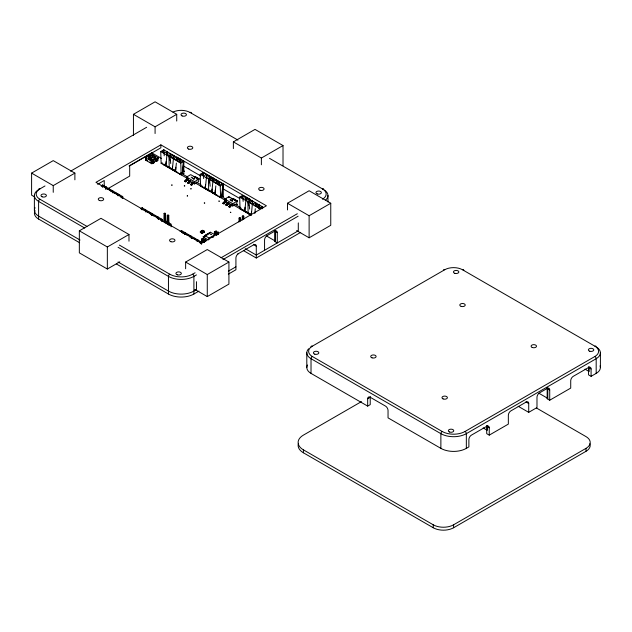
<?xml version="1.0" encoding="UTF-8"?>
<svg xmlns="http://www.w3.org/2000/svg" width="632" height="632" viewBox="0 0 632 632"><rect width="100%" height="100%" fill="white"/><g stroke="black" fill="none" stroke-linecap="round" stroke-linejoin="round"><path stroke-width="0.95" d="M34.381 210.235L34.381 195.533M158.103 157.826L152.991 154.872L150.795 154.872L145.629 157.818L145.542 160.101L151.893 163.767L151.893 161.452L158.103 157.826L157.929 160.575L156.783 161.231L155.662 160.52L156.554 160.662L156.554 159.999L156.783 161.231M209.153 239.307L209.153 238.067L214.856 234.78L210.432 232.228L204.728 235.515L204.215 236.534L204.728 237.853L208.418 239.978M306.804 352.814L306.804 367.516M327.976 201.964L327.976 195.533M600.4 367.516L600.4 352.814M198.685 179.243L194.553 181.629L194.553 183.936L198.693 181.55L198.685 179.243L190.73 174.653L186.598 177.039L186.59 179.346L194.553 183.936M202.919 240.871L201.584 240.879L201.592 239.03L203.212 238.098L203.828 239.038M215.694 233.682L214.359 233.698L214.367 231.849L215.978 230.917L216.618 232.331M236.874 201.292L232.742 203.678L232.75 205.985L236.882 203.599L236.874 201.292L228.918 196.702L224.787 199.088L224.787 201.395L226.438 200.439M142.121 209.8L142.137 207.849L162.171 219.415L162.171 221.334M163.759 151.743L163.775 149.784L183.817 161.35L183.817 173.847L181.242 172.655M201.64 243.976L201.64 242.198L181.597 230.633L181.582 232.592L181.597 230.633L180.073 231.51M184.726 181.329L186.946 178.69L187.941 179.275L186.179 181.542L185.666 181.874L184.726 181.329L186.946 178.69M187.657 183.019L189.876 180.381L190.872 180.965L189.11 183.24L188.597 183.564L187.657 183.019L189.876 180.381M190.588 184.71L192.807 182.079L193.803 182.656L192.041 184.931L191.536 185.255L190.588 184.71L192.807 182.079M222.914 203.378L225.134 200.739L226.13 201.324L224.368 203.591L223.862 203.923L222.914 203.378L225.134 200.739M225.845 205.068L228.065 202.438L229.06 203.014L227.299 205.289L226.793 205.613L225.845 205.068L228.065 202.438M228.776 206.759L230.996 204.128L231.991 204.705L230.23 206.98L229.724 207.304L228.776 206.759L230.996 204.128M238.999 221.958L239.07 218.064L239.828 217.621L240.547 218.08L240.602 221.002M242.238 220.094L242.301 216.199L243.059 215.757L243.786 216.215L243.833 219.13M164.059 213.434L163.901 222.227L164.794 221.713L165.687 222.227L164.794 222.74L164.778 213.9L164.059 213.434L164.81 213.047L165.529 213.45L165.687 222.227M167.29 215.299L167.132 224.099L168.025 223.586L168.918 224.099L168.025 224.613L168.009 215.765L167.29 215.299L168.041 214.912L168.76 215.322L168.918 224.099M102.629 186.772L102.668 185.065L122.711 196.631L122.711 198.551M142.097 209.555L142.137 207.849L140.604 208.726M163.72 152.344L163.775 149.784L160.726 151.546L161.136 163.301L181.186 174.811L182.387 173.16L183.817 161.35L180.76 163.119L160.726 151.546M181.558 232.339L181.597 230.633M203.18 175.127L203.243 172.568L223.278 184.133L223.278 196.631L220.71 195.438M242.641 197.911L242.704 195.351L262.738 206.917L262.525 208.734M106.105 189.008L106.16 187.072L104.556 187.609M112.575 192.744L112.63 190.809L109.549 189.971M145.565 211.799L145.621 209.856L144.025 210.393M152.035 215.528L152.091 213.592L149.01 212.755M158.506 219.265L158.561 217.329L155.48 216.484M167.211 153.734L167.267 151.799L164.067 152.865L162.495 151.877L163.775 149.784L163.775 151.704M173.674 157.463L173.729 155.527L170.656 154.69L168.981 155.638L169.186 167.093M180.144 161.2L180.199 159.264L177.118 158.427L176.612 160.117M185.034 234.583L185.089 232.647L182.688 233.445M191.496 238.311L191.551 236.376L188.478 235.538M213.142 180.254L213.197 178.311L210.116 177.474L208.442 178.422L208.647 189.876M219.604 183.983L219.66 182.048L216.586 181.21L216.073 182.901M252.603 203.038L252.658 201.102L249.585 200.257L247.91 201.205L248.115 212.66M259.073 206.767L259.128 204.831L256.047 203.994L255.281 206.53M194.735 177.237L195.256 176.541L199.056 178.769L198.551 179.441M232.924 199.285L233.453 198.59L237.245 200.818L236.747 201.49M192.768 178.003L192.46 178.019M230.988 200.004L230.585 200.123M230.893 200.312L231.312 200.178M170.569 156.618L170.656 154.69M177.039 160.346L177.118 158.427L176.652 160.22L180.76 163.119L181.186 174.811L180.736 172.947M210.029 179.401L210.116 177.474M216.5 183.13L216.586 181.21L216.112 183.004L220.22 185.903L220.647 197.595L200.605 186.085L200.186 174.329L203.243 172.568L203.243 174.487L203.243 172.568L201.956 174.661L203.528 175.649L206.727 174.582L206.585 176.233M249.498 202.185L249.585 200.257M255.96 205.921L256.047 203.994L255.581 205.787L259.689 208.686L262.738 206.917M172.552 166.256L172.418 168.957L173.729 155.527L170.119 156.704L168.981 155.638L169.771 160.141M212.02 189.039L211.886 191.741L213.197 178.311L209.579 179.488L200.186 174.329M251.481 211.823L251.346 214.525L252.658 201.102L249.048 202.28L239.647 197.113L240.065 208.868L250.92 215.101M166.097 161.642L165.9 165.26L175.601 170.861L176.368 163.119M175.799 167.243L175.601 170.861L174.709 169.763M205.566 184.425L205.361 188.044L215.062 193.645L215.828 185.903M215.259 190.027L215.062 193.645L214.177 192.547M245.026 207.209L244.829 210.827L251.291 214.556M191.204 177.063L191.172 177.268M167.125 153.442L167.267 151.799L165.9 165.26L165.007 164.162M206.38 176.344L206.727 174.582L205.361 188.044L204.476 186.946M239.647 197.113L242.704 195.351L242.688 197.31L242.704 195.351L241.416 197.445L242.988 198.432L246.196 197.366L244.829 210.827L243.936 209.729M122.102 198.227L122.253 196.362L120.68 196.907M161.563 221.01L161.713 219.146L160.149 219.691M182.387 173.16L183.359 161.089L180.223 162.179L178.682 161.239L180.199 159.264L176.652 160.22L170.119 156.704L170.703 163.483M201.031 243.794L201.181 241.93L199.609 242.475M220.197 195.73L220.647 197.595L221.856 195.944L222.82 183.873L219.683 184.963L218.143 184.023L219.66 182.048L216.112 183.004L208.442 178.422L209.232 182.925M262.138 208.513L262.28 206.656L259.152 207.746L257.603 206.806L259.128 204.831L255.581 205.787L247.91 201.205L248.7 205.708M106.018 188.723L106.16 187.072L105.805 188.873M112.488 192.46L112.63 190.809L110.821 191.401M145.479 211.507L145.621 209.856L145.336 211.783M151.949 215.243L152.091 213.592L150.282 214.185M158.419 218.972L158.561 217.329L156.783 217.803M173.445 158.83L173.729 155.527L173.2 158.229L176.968 157.4L176.541 160.283M179.986 161.737L180.199 159.264L179.915 161.184M184.947 234.29L185.089 232.647L184.805 234.567M191.409 238.027L191.551 236.376L189.75 236.968M212.913 181.613L213.197 178.311L212.85 180.081M246.053 199.017L246.196 197.366L245.848 199.127M252.373 204.397L252.658 201.102L252.136 203.749M258.915 207.304L259.128 204.831L258.844 206.759M214.359 233.698L214.856 233.998L214.927 232.126A4.029 2.323 0 0 0 216.428 231.257L216.492 231.296A4.029 2.323 60 0 1 216.586 232.205M254.815 213.521L255.288 208.686M188.889 168.483L188.344 168.444M122.49 198.448L122.711 196.631L121.178 197.516M161.95 221.232L162.171 219.415L160.647 220.299M201.418 244.015L201.64 242.198L200.107 243.083M221.856 195.944L223.278 184.133L220.22 185.903L209.579 179.488L210.164 186.266M202.043 232.402L201.979 233.398L202.043 232.402L204.397 231.265L201.979 232.663L200.32 231.707L202.422 230.435L204.081 231.446L202.295 232.418L200.51 231.517L200.32 232.442L201.979 233.398L204.397 231.999L204.397 231.265L202.738 230.309L202.738 231.043M112.346 192.728L112.63 190.809M151.806 215.512L152.091 213.592M173.31 158.411L173.729 155.527M191.275 238.296L191.551 236.376M212.913 180.239L213.197 178.311M252.231 203.986L252.658 201.102M105.876 189L106.16 187.072L105.813 188.842M166.982 153.718L167.267 151.799L166.919 153.56M158.276 219.249L158.561 217.329L157.542 218.64M216.002 183.067L216.428 180.183L212.66 181.013M255.47 205.85L255.889 202.967L252.129 203.796M148.757 158.75L149.729 157.708L149.997 155.993L153.355 155.812L155.496 157.321L154.777 159.714L155.496 157.321M187.72 177.047L181.502 173.508M202.548 230.34L202.422 231.375M205.708 239.544L205.677 241.432L205.123 239.299A4.029 2.323 0 0 0 203.646 240.152L203.504 241.669L204.089 242.34L204.097 240.476L205.708 239.544L204.958 239.323L203.599 240.223A4.029 2.323 60 0 0 203.583 241.961L204.097 242.333M216.389 233.018L216.357 234.78A4.029 2.323 60 0 1 216.357 233.074L216.421 232.963A4.029 2.323 0 0 1 217.898 232.11L218.482 232.355L216.871 233.287L216.365 233.003L217.993 232.07L217.977 233.958A4.029 2.323 0 0 0 216.421 234.812M145.897 159.896L146.087 158.672L145.858 159.651L147.422 160.702L145.542 160.101M150.361 158.853L150.653 158.024L151.38 158.561L150.361 158.853L150.653 158.024M151.253 159.074L151.451 158.521L152.557 160.022L151.253 159.074L152.312 159.059L151.704 159.651L151.451 158.521M156.554 160.662L153.615 162.361L152.723 162.116L153.845 162.93L152.699 163.593L151.577 162.882L152.47 163.024L152.47 162.361L152.699 163.593M203.615 240.2L204.097 240.476M204.207 236.589L205.1 235.926L203.86 237.213L203.235 236.652L204.207 236.589L203.235 236.652M205.858 235.625L206.269 234.851L205.763 235.143L206.198 235.531M203.709 236.874L204.571 235.855M206.948 235.009L207.881 233.919L208.426 234.243M209.066 233.785L209.5 232.987L208.995 233.279L209.437 233.658M101.815 186.456L102.668 185.065L102.668 186.985L102.668 185.065L101.144 185.942M187.941 179.275L185.666 181.874M193.803 182.656L191.536 185.255M226.13 201.324L223.862 203.923M231.991 204.705L229.724 207.304M190.872 180.965L188.597 183.564M229.06 203.014L226.793 205.613M118.081 195.857L119.093 194.545L116.019 193.7M197.01 241.424L198.021 240.113L194.94 239.267M196.836 179.172L197.279 178.627L199.056 178.769M149.729 157.708L152.241 157.131L153.355 155.812M152.644 159.414L151.996 160.117L151.151 159.785L152.644 159.414L151.799 159.635M216.381 234.883L217.993 233.927L218.49 234.211M203.709 238.383L202.09 239.323L201.592 239.03M216.484 231.194L214.856 232.134L214.367 231.849M231.075 198.938L233.453 198.59M153.394 160.259L154.911 159.098L151.404 160.015L148.544 158.735L148.378 157.202L149.997 155.993M193.842 178.848L193.882 178.73M232.039 200.897L232.07 200.779M193.898 178.88L193.795 178.872M232.11 200.976L232.134 201.11M215.86 233.556L215.788 233.595A4.029 2.323 0 0 1 214.951 233.966L214.912 233.966A4.029 2.323 60 0 0 214.888 232.221L214.888 232.197M200.51 231.596L202.422 230.435L204.081 231.446M151.893 163.767L152.47 163.024L149.855 161.997L152.273 163.538L150.772 162.614M164.778 213.9L165.529 213.45M168.009 215.765L168.76 215.322M204.065 231.367L202.295 232.418L200.652 231.438M203.86 237.213L204.381 236.905L203.243 236.945M205.913 235.483L206.411 235.191M209.153 233.611L209.65 233.327M186.59 179.346L188.241 178.39M34.096 196.607L31.6 195.17L31.6 173.113L53.238 160.623L74.884 173.113L74.884 179.828M133.439 135.406L133.439 114.321L155.085 101.823L176.723 114.321L176.723 121.028M39.453 189.158L44.998 185.958M70.626 171.161L146.64 127.277M31.6 173.113L53.238 185.611L74.884 173.113M133.439 114.321L155.085 126.811L176.723 114.321M160.876 144.862L95.953 182.34L201.482 243.265L266.404 205.787L160.876 144.862L160.876 147.801L129.686 165.805L129.686 176.099L107.622 188.834M129.078 165.955L152.138 152.636M97.612 184.331L104.233 180.507L104.233 187.056M119.827 261.822L107.345 269.027L79.34 252.863L79.34 230.814L100.978 218.317L128.983 234.488L128.983 241.195M233.374 148.591L233.374 141.884L255.012 129.386L283.018 145.558L283.018 165.687M191.804 177.829L192.017 177.489M193.882 179.03L194.332 178.769M194.34 178.832L193.748 178.951M79.34 230.814L107.345 246.978L128.983 234.488M233.374 141.884L261.379 158.047L283.018 145.558M165.647 223.602L167.646 222.006L165.505 220.876M229.993 199.878L230.206 199.538M232.07 201.079L232.521 200.818M200.32 231.707L202.738 230.309M200.636 231.596L202.675 230.419M202.295 232.995L203.946 232.252M204.294 236.415L205.1 235.926M210.401 234.282L210.812 234.045M211.104 234.662L211.578 234.48M185.634 268.758L185.634 262.051L207.272 249.553L228.918 262.051L228.918 284.1L207.272 296.59L194.79 289.385M287.473 209.958L287.473 203.251L309.119 190.753L330.757 203.251L330.757 225.3L309.119 237.79L296.629 230.585M119.409 245.121L169.724 274.177A16.203 9.354 0 0 0 192.634 274.177L195.075 272.771M221.042 257.777L297.324 213.735M196.473 274.896L193.905 276.382A18.004 10.396 0 0 1 168.452 276.382L118.05 247.278M222.954 259.61L298.13 216.207M274.644 230.427A3.602 2.078 -60 0 1 274.746 231.178L274.746 241.471L277.29 242.941L277.29 232.647L274.746 231.178L267.107 235.586A3.602 2.078 -60 0 0 264.563 240.002L264.563 250.288M237.616 254.088L253.74 244.774L256.284 246.243L256.284 258.006L243.557 250.659M185.634 262.051L207.272 274.541L228.918 262.051M287.473 203.251L309.119 215.741L330.757 203.251M274.746 241.471L275.378 241.1L275.378 230.704M228.357 271.191L235.918 266.822M116.335 263.931L168.452 294.022A18.004 10.396 0 0 0 193.905 294.022L198.954 291.107M228.357 274.13L235.918 269.761L235.918 258.006A3.602 2.078 -60 0 1 238.462 253.598M256.284 258.006L300.698 232.363M311.023 346.936A1.801 1.043 60 0 1 312.303 346.202L444.691 269.761A12.601 7.276 0 0 1 462.513 269.761L594.909 346.202A1.801 1.043 -60 0 1 596.158 346.684M361.48 401.597L303.392 435.132A18.004 10.396 0 0 0 303.392 449.834L303.392 452.773L433.236 527.744A14.402 8.319 0 0 0 453.602 527.744L585.998 451.303A14.402 8.319 0 0 0 589.909 443.719M486.601 425.557A3.602 2.078 -60 0 1 486.703 426.316L486.703 433.663L489.247 435.132L489.247 427.785A3.602 2.078 -60 0 0 486.703 426.316L471.425 435.132A3.602 2.078 -60 0 0 468.881 439.54L468.881 446.895L466.337 448.364A18.004 10.396 0 0 1 440.875 448.364L388.04 417.863L388.04 410.508A3.602 2.078 60 0 0 385.496 406.099L370.226 397.283L370.226 404.63L367.674 406.099L367.674 398.752L370.226 397.283A3.602 2.078 60 0 1 370.32 396.533M312.303 346.202A12.601 7.276 0 0 0 312.303 356.488L442.147 431.459A16.203 9.354 0 0 0 465.065 431.459L594.909 356.488A12.601 7.276 0 0 0 594.909 346.202M547.075 387.708A3.602 2.078 -60 0 1 547.17 388.459L547.17 398.752L549.714 400.222L549.714 389.928A3.602 2.078 -60 0 0 547.17 388.459L539.531 392.875A3.602 2.078 -60 0 0 536.987 397.283L536.987 407.569L528.715 412.348L518.145 406.25M588.447 366.765A3.602 2.078 -60 0 1 588.542 367.516L588.542 374.863L591.086 376.332L591.086 368.985L588.542 367.516L573.264 376.332A3.602 2.078 -60 0 0 570.72 380.748L570.72 388.095L549.714 400.222M547.17 398.752L547.81 398.381L547.81 387.993M489.247 435.132L508.341 424.112L508.341 415.287A3.602 2.078 -60 0 1 510.893 410.879L526.164 402.063A3.602 2.078 -60 0 1 528.715 403.532L528.715 412.348M591.086 376.332L596.181 373.394A14.402 8.319 0 0 0 600.092 365.81M303.392 449.834L433.236 524.797A14.402 8.319 0 0 0 453.602 524.797L585.998 448.364A14.402 8.319 0 0 0 585.998 436.601L536.457 408.003M212.779 237.466L213.387 237.118M168.768 225.419L171.003 224.17L168.404 222.448M192.91 178.264L192.705 178.264M206.474 234.788L207.478 234.693M195.256 176.541L193.471 176.423L197.279 178.627M150.874 155.954L152.991 154.872L151.917 154.959M242.301 216.199L243.786 216.215M239.07 218.064L240.547 218.08M200.32 232.442L202.422 231.296L203.82 232.11M203.82 232.181L204.397 231.999M202.809 240.895A4.029 2.323 0 0 1 202.177 241.155L201.584 240.879M117.323 195.019L119.093 194.545M196.244 240.587L198.021 240.113M161.136 163.301L162.487 162.969M200.605 186.085L201.956 185.753M240.065 208.868L241.416 208.536M166.73 154.492L170.498 153.663M107.511 189.355L109.391 188.944M113.981 193.092L115.861 192.673M206.198 177.276L209.958 176.447M146.972 212.139L148.86 211.728M153.442 215.875L155.322 215.457M245.658 200.06L249.427 199.23M186.44 234.922L188.32 234.512M192.902 238.659L194.79 238.24M153.813 158.3L154.84 158.292L152.241 157.131M202.137 241.155L202.161 241.155A4.029 2.323 60 0 0 202.114 239.41L202.161 239.307A4.029 2.323 0 0 0 203.654 238.446M150.685 158.521L151.38 158.561M237.245 200.818L235.475 200.676L231.66 198.472M156.807 159.762L157.7 159.999M184.726 180.934L185.658 181.447M187.657 182.624L188.589 183.146M190.595 184.323L191.52 184.836M222.922 202.983L223.847 203.496M225.853 204.673L226.777 205.195M228.784 206.372L229.708 206.885M205.724 241.392L205.195 241.061A4.029 2.323 60 0 1 205.187 239.331M186.503 178.714L187.451 179.259M189.434 180.404L190.382 180.95M192.365 182.103L193.313 182.648M224.692 200.763L225.64 201.308M227.623 202.453L228.579 202.998M230.554 204.152L231.51 204.697M172.963 112.109A12.601 7.276 0 0 1 190.09 112.48L237.924 140.099M269.524 158.348L323.758 189.655A1.801 1.043 -60 0 0 322.486 188.921A12.601 7.276 0 0 1 322.486 199.206M584.987 369.135L589.182 371.561L589.182 366.884M176.723 156.949L250.556 199.578M183.722 166.137L200.7 175.933M222.764 188.676L239.741 198.472M195.249 176.984L199.056 179.188M233.437 199.033L237.245 201.237M151.554 152.707L161.618 158.521M182.142 172.884L183.817 173.847M221.611 195.667L223.278 196.631M154.287 157.803L155.875 158.719M196.133 181.961L200.968 184.749M220.465 196.007L226.288 199.364M234.409 204.057L240.824 207.754M186.598 177.039L194.553 181.629M224.787 199.088L232.742 203.678M163.538 164.636L188.399 178.99M195.012 182.806L209.468 191.156M212.7 193.021L226.651 201.079M233.105 204.8L251.354 215.338M225.577 201.853L232.75 205.985M547.17 388.459L549.714 389.928M266.633 236.052L275.378 241.1M539.057 393.333L547.81 398.381M528.715 403.532L526.164 402.063A3.602 2.078 -60 0 0 526.124 401.549M245.256 248.7L256.284 255.067L298.296 230.814L298.296 223.459A3.602 2.078 -60 0 1 298.336 222.906M200.763 232.181L202.422 233.137M486.703 426.316L489.247 427.785M483.148 427.935L487.335 430.353L487.335 425.676M79.608 242.728L38.599 219.051L38.599 201.411A14.402 8.319 0 0 1 38.599 189.655A1.801 1.043 60 0 1 39.871 188.921A12.601 7.276 0 0 0 39.871 199.206L86.947 226.382M84.735 228.049L38.599 201.411A1.801 1.043 -60 0 1 39.871 199.206M80.035 240.034L38.599 216.112A14.402 8.319 0 0 1 35.06 207.707M118.05 261.98L168.452 291.075A18.004 10.396 0 0 0 193.905 291.075L196.457 289.606L196.457 282.259A3.602 2.078 -60 0 1 196.497 281.698M307.484 364.996A14.402 8.319 0 0 0 311.023 373.394L367.674 406.099M145.629 157.818L151.893 161.452M204.728 235.515L209.153 238.067M259.689 208.686L249.048 202.28L249.624 209.05M218.451 234.243L217.961 233.872A4.029 2.323 60 0 1 217.961 232.142M202.098 241.195L202.09 239.323M150.171 156.973L151.514 157.968M203.686 238.438L203.717 238.485A4.029 2.323 60 0 1 203.812 239.157M207.383 234.211L207.817 234.59M153.845 162.93L153.615 161.697L153.615 162.361M242.988 198.432L243.13 201.363M203.528 175.649L203.662 178.58M164.067 152.865L164.202 155.796M210.432 232.228L210.44 232.9M228.918 196.702L228.926 197.713M171.003 224.17L171.027 226.841M243.028 216.602L243.028 219.557M239.789 218.467L239.797 221.429M216.871 233.287L216.871 235.151M596.181 373.394L596.181 358.7A14.402 8.319 0 0 0 597.058 347.489M585.998 448.364L585.998 451.303M466.337 448.364L466.337 433.663A1.801 1.043 60 0 0 465.065 431.459M453.602 524.797L453.602 527.744M440.875 448.364L440.875 433.663A1.801 1.043 -60 0 1 442.147 431.459M433.236 524.797L433.236 527.744M311.023 373.394L311.023 358.7A14.402 8.319 0 0 1 308.613 348.785M309.119 215.741L309.119 237.79M261.379 158.047L261.379 164.762M207.272 274.541L207.272 296.59M193.905 294.022L193.905 276.382A1.801 1.043 60 0 0 192.634 274.177M168.452 294.022L168.452 276.382A1.801 1.043 -60 0 1 169.724 274.177M155.085 126.811L155.085 133.526M142.137 207.849L142.137 209.769M107.345 246.978L107.345 269.027M53.238 185.611L53.238 192.326M190.09 112.48A1.801 1.043 -60 0 1 191.362 113.215M324.627 190.208A14.402 8.319 0 0 1 325.44 200.241M253.701 244.268A3.602 2.078 -60 0 1 253.74 244.774A3.602 2.078 -60 0 1 256.284 246.243M274.746 231.178A3.602 2.078 -60 0 1 277.29 232.647M181.258 173.5A0.916 0.529 0 0 1 181.092 173.911M180.531 174.116A0.916 0.529 0 0 1 179.449 173.492M177.474 172.22A0.916 0.529 0 0 1 176.241 171.572M174.321 170.332A0.916 0.529 0 0 1 173.01 169.708M171.161 168.436A0.916 0.529 0 0 1 169.795 167.804M167.994 166.54A0.916 0.529 0 0 1 166.603 165.884M164.604 164.731A0.916 0.529 0 0 1 163.364 164.02M220.165 196.868A0.916 0.529 0 0 1 218.933 196.228M217.013 194.98A0.916 0.529 0 0 1 215.702 194.356M213.861 193.084A0.916 0.529 0 0 1 212.502 192.444M210.701 191.188A0.916 0.529 0 0 1 209.303 190.524M207.533 189.284A0.916 0.529 0 0 1 206.072 188.66M204.326 187.404A0.916 0.529 0 0 1 203.077 187.459A0.916 0.529 0 0 1 202.888 186.748M250.225 213.94A0.916 0.529 0 0 1 248.771 213.316M246.78 212.162A0.916 0.529 0 0 1 245.579 211.404M243.62 210.266A0.916 0.529 0 0 1 242.348 209.532M38.599 219.051A14.402 8.319 0 0 1 35.06 210.653M588.542 367.516A3.602 2.078 -60 0 1 591.086 368.985M367.674 398.752A3.602 2.078 60 0 1 370.226 397.283M443.443 270.243A1.801 1.043 60 0 1 444.691 269.761M462.513 269.761A1.801 1.043 -60 0 1 463.785 270.496M594.909 356.488A1.801 1.043 60 0 1 596.181 358.7L466.337 433.663A18.004 10.396 0 0 1 440.875 433.663L311.023 358.7A1.801 1.043 -60 0 1 312.303 356.488M303.392 452.773A18.004 10.396 0 0 1 298.494 443.293M184.299 185.911L184.852 185.927L184.307 185.895M230.38 212.328L230.925 212.336L230.388 212.297M158.332 158.111L157.787 158.079L158.332 158.126M172.078 185.081L171.525 185.089L172.078 185.065M184.204 171.177L183.651 171.185L184.204 171.161M187.593 195.912L187.056 195.944L187.593 195.881M191.156 188.818L190.611 188.842L191.156 188.834M204.736 203.006L204.183 202.99L204.721 203.054M219.288 201.142L218.743 201.095L219.28 201.158M237.229 204.594L236.684 204.563L237.221 204.642M225.916 199.064L225.466 199.064L225.916 199.096M153.979 162.148L153.813 162.653L153.979 162.148M205.226 241.116L203.607 242.064A4.029 2.323 0 0 1 205.123 241.148L205.226 241.116M42.107 196.797A2.702 1.556 0 0 0 46.381 195.691A2.702 1.556 0 0 0 42.589 194.111A2.702 1.556 0 0 0 42.107 196.797M177.284 274.794A2.702 1.556 0 0 0 181.337 273.443A2.702 1.556 0 0 0 177.284 272.092A2.702 1.556 0 0 0 177.284 274.794M182.142 115.948A2.702 1.556 0 0 0 186.408 114.85A2.702 1.556 0 0 0 182.624 113.262A2.702 1.556 0 0 0 182.142 115.948M317.311 193.945A2.702 1.556 0 0 0 321.364 192.594A2.702 1.556 0 0 0 317.311 191.243A2.702 1.556 0 0 0 317.311 193.945M188.739 149.113A2.702 1.556 0 0 0 192.792 147.762A2.702 1.556 0 0 0 188.739 146.411A2.702 1.556 0 0 0 188.739 149.113M260.029 190.272A2.702 1.556 0 0 0 264.081 188.921A2.702 1.556 0 0 0 260.029 187.57A2.702 1.556 0 0 0 260.029 190.272M99.627 200.557A2.702 1.556 0 0 0 103.68 199.206A2.702 1.556 0 0 0 99.627 197.856A2.702 1.556 0 0 0 99.627 200.557M170.917 241.716A2.702 1.556 0 0 0 174.969 240.365A2.702 1.556 0 0 0 170.917 239.015A2.702 1.556 0 0 0 170.917 241.716M314.768 354.165A2.702 1.556 0 0 0 318.82 352.814A2.702 1.556 0 0 0 314.768 351.463A2.702 1.556 0 0 0 314.768 354.165M449.471 431.988A2.702 1.556 0 0 0 453.744 430.882A2.702 1.556 0 0 0 449.96 429.302A2.702 1.556 0 0 0 449.471 431.988M454.803 273.316A2.702 1.556 0 0 0 458.848 271.973A2.702 1.556 0 0 0 454.803 270.622A2.702 1.556 0 0 0 454.803 273.316M589.743 351.226A2.702 1.556 0 0 0 593.788 349.875A2.702 1.556 0 0 0 589.743 348.524A2.702 1.556 0 0 0 589.743 351.226M461.163 306.394A2.702 1.556 0 0 0 465.215 305.043A2.702 1.556 0 0 0 461.163 303.692A2.702 1.556 0 0 0 461.163 306.394M532.223 347.466A2.702 1.556 0 0 0 536.489 346.36A2.702 1.556 0 0 0 532.705 344.78A2.702 1.556 0 0 0 532.223 347.466M372.05 357.838A2.702 1.556 0 0 0 376.103 356.488A2.702 1.556 0 0 0 372.05 355.145A2.702 1.556 0 0 0 372.05 357.838M443.111 398.911A2.702 1.556 0 0 0 447.377 397.812A2.702 1.556 0 0 0 443.593 396.225A2.702 1.556 0 0 0 443.111 398.911"/></g></svg>
